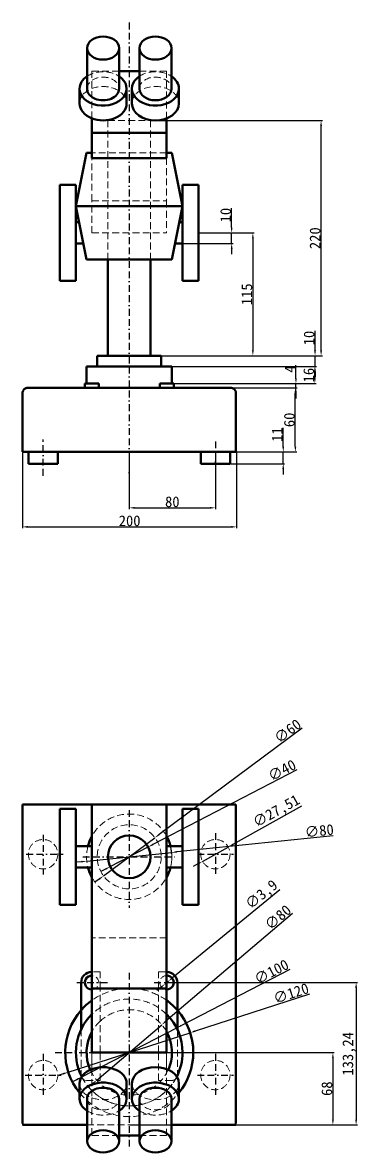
# Model space of a CAD drawing. Header units: millimetres. Extents: x -2549 to -1326, y 267 to 1384.
# Drawn here: x -2549 to -2235, y 267 to 1324 of the extents above; entities that cross this region are included whole.
import ezdxf

# ---------------------------------------------------------------- set-up
doc = ezdxf.new("R2010")
doc.units = ezdxf.units.MM
doc.linetypes.add('BORDER2', pattern=[22.225, 6.35, -3.175, 6.35, -3.175, 0, -3.175])
doc.linetypes.add('DASHED2', pattern=[9.525, 6.35, -3.175])
doc.styles.get("Standard").update_dxf_attribs({"font": ''})
doc.styles.get('Standard').set_extended_font_data('SimSun')
doc.dimstyles.new('ISO-25', dxfattribs={"dimtxt": 10, "dimasz": 5, "dimexe": 1.25, "dimexo": 0.625, "dimtad": 1, "dimtxsty": 'Standard', "dimcen": 2.5, "dimclrd": 1, "dimclre": 1, "dimclrt": 1, "dimadec": 0, "dimazin": 0, "dimtfac": 1, "dimtmove": 0, "dimatfit": 3, "dimfxl": 1, "dimtfillclr": 1, "dimarcsym": 0})

# ---------------------------------------------------------------- blocks, each defined once
blk = doc.blocks.new('*D13')
at = {"color": 1, "lineweight": -2}
for p, q in [((-2304.4, 927.7), (-2304.4, 945.2)), ((-2353.7, 922.7), (-2303.2, 922.7)), ((-2304.4, 911.7), (-2304.4, 922.7)), ((-2353.7, 911.7), (-2303.2, 911.7)), ((-2304.4, 906.7), (-2304.4, 901.7))]:
    blk.add_line(p, q, dxfattribs=at)
at = {"color": 1}
for points in [[(-2305.3, 927.7), (-2303.6, 927.7), (-2304.4, 922.7)], [(-2305.3, 906.7), (-2303.6, 906.7), (-2304.4, 911.7)]]:
    blk.add_solid(points, dxfattribs=at)
at = {"layer": 'Defpoints', "color": 0}
for p in [(-2354.3, 922.7, 385.5), (-2304.4, 922.7), (-2354.3, 911.7, 385.5)]:
    blk.add_point(p, dxfattribs=at)
at = {"color": 1, "insert": (-2310.1, 938.9), "char_height": 10, "attachment_point": 5, "rotation": 90}
blk.add_mtext('11', dxfattribs=at)
blk = doc.blocks.new('*D14')
at = {"color": 1, "lineweight": -2}
for p, q in [((-2353.1, 982.7), (-2291.8, 982.7)), ((-2293.1, 927.7), (-2293.1, 977.7)), ((-2348.1, 922.7), (-2291.8, 922.7))]:
    blk.add_line(p, q, dxfattribs=at)
at = {"color": 1}
for points in [[(-2293.9, 977.7), (-2292.2, 977.7), (-2293.1, 982.7)], [(-2293.9, 927.7), (-2292.2, 927.7), (-2293.1, 922.7)]]:
    blk.add_solid(points, dxfattribs=at)
at = {"layer": 'Defpoints', "color": 0}
for p in [(-2353.8, 982.7, 385.5), (-2293.1, 982.7), (-2348.8, 922.7, 385.5)]:
    blk.add_point(p, dxfattribs=at)
at = {"color": 1, "insert": (-2298.7, 952.7), "char_height": 10, "attachment_point": 5, "rotation": 90}
blk.add_mtext('60', dxfattribs=at)
blk = doc.blocks.new('*D15')
at = {"color": 1, "lineweight": -2}
for p, q in [((-2292.5, 991.6), (-2292.5, 1004)), ((-2406.5, 986.6), (-2291.3, 986.6)), ((-2292.5, 982.7), (-2292.5, 986.6)), ((-2406.5, 982.7), (-2291.3, 982.7)), ((-2292.5, 977.7), (-2292.5, 972.7))]:
    blk.add_line(p, q, dxfattribs=at)
at = {"color": 1}
for points in [[(-2293.4, 991.6), (-2291.7, 991.6), (-2292.5, 986.6)], [(-2293.4, 977.7), (-2291.7, 977.7), (-2292.5, 982.7)]]:
    blk.add_solid(points, dxfattribs=at)
at = {"layer": 'Defpoints', "color": 0}
for p in [(-2407.1, 986.6, 385.5), (-2292.5, 986.6), (-2407.1, 982.7, 385.5)]:
    blk.add_point(p, dxfattribs=at)
at = {"color": 1, "insert": (-2298.2, 1000.3), "char_height": 10, "attachment_point": 5, "rotation": 90}
blk.add_mtext('4', dxfattribs=at)
blk = doc.blocks.new('*D16')
at = {"color": 1, "lineweight": -2}
for p, q in [((-2408.1, 1002.7), (-2273.6, 1002.7)), ((-2274.8, 991.6), (-2274.8, 997.7)), ((-2408.1, 986.6), (-2273.6, 986.6))]:
    blk.add_line(p, q, dxfattribs=at)
at = {"color": 1}
for points in [[(-2275.7, 997.7), (-2274, 997.7), (-2274.8, 1002.7)], [(-2275.7, 991.6), (-2274, 991.6), (-2274.8, 986.6)]]:
    blk.add_solid(points, dxfattribs=at)
at = {"layer": 'Defpoints', "color": 0}
for p in [(-2408.8, 1002.7, 385.5), (-2274.8, 1002.7), (-2408.8, 986.6, 385.5)]:
    blk.add_point(p, dxfattribs=at)
at = {"color": 1, "insert": (-2280.5, 994.6), "char_height": 10, "attachment_point": 5, "rotation": 90}
blk.add_mtext('16', dxfattribs=at)
blk = doc.blocks.new('*D17')
at = {"color": 1, "lineweight": -2}
for p, q in [((-2274.6, 1017.7), (-2274.6, 1035.9)), ((-2418.1, 1012.7), (-2273.4, 1012.7)), ((-2274.6, 1002.7), (-2274.6, 1012.7)), ((-2418.1, 1002.7), (-2273.4, 1002.7)), ((-2274.6, 997.7), (-2274.6, 992.7))]:
    blk.add_line(p, q, dxfattribs=at)
at = {"color": 1}
for points in [[(-2275.5, 1017.7), (-2273.8, 1017.7), (-2274.6, 1012.7)], [(-2275.5, 997.7), (-2273.8, 997.7), (-2274.6, 1002.7)]]:
    blk.add_solid(points, dxfattribs=at)
at = {"layer": 'Defpoints', "color": 0}
for p in [(-2418.8, 1012.7, 385.5), (-2274.6, 1012.7), (-2418.8, 1002.7, 385.5)]:
    blk.add_point(p, dxfattribs=at)
at = {"color": 1, "insert": (-2280.2, 1029.3), "char_height": 10, "attachment_point": 5, "rotation": 90}
blk.add_mtext('10', dxfattribs=at)
blk = doc.blocks.new('*D18')
at = {"color": 1, "lineweight": -2}
for p, q in [((-2428.1, 1232.7), (-2267.7, 1232.7)), ((-2269, 1017.7), (-2269, 1227.7)), ((-2428.1, 1012.7), (-2267.7, 1012.7))]:
    blk.add_line(p, q, dxfattribs=at)
at = {"color": 1}
for points in [[(-2269.8, 1227.7), (-2268.1, 1227.7), (-2269, 1232.7)], [(-2269.8, 1017.7), (-2268.1, 1017.7), (-2269, 1012.7)]]:
    blk.add_solid(points, dxfattribs=at)
at = {"layer": 'Defpoints', "color": 0}
for p in [(-2428.8, 1232.7, 385.5), (-2269, 1232.7), (-2428.8, 1012.7, 385.5)]:
    blk.add_point(p, dxfattribs=at)
at = {"color": 1, "insert": (-2274.6, 1122.7), "char_height": 10, "attachment_point": 5, "rotation": 90}
blk.add_mtext('220', dxfattribs=at)
blk = doc.blocks.new('*D20')
at = {"color": 1, "lineweight": -2}
for p, q in [((-2383.1, 1127.7), (-2331.6, 1127.7)), ((-2332.9, 1122.7), (-2332.9, 1017.7)), ((-2417.5, 1012.7), (-2331.6, 1012.7))]:
    blk.add_line(p, q, dxfattribs=at)
at = {"color": 1}
for points in [[(-2333.7, 1122.7), (-2332.1, 1122.7), (-2332.9, 1127.7)], [(-2333.7, 1017.7), (-2332.1, 1017.7), (-2332.9, 1012.7)]]:
    blk.add_solid(points, dxfattribs=at)
at = {"layer": 'Defpoints', "color": 0}
for p in [(-2383.8, 1127.7, 385.5), (-2418.1, 1012.7), (-2332.9, 1012.7)]:
    blk.add_point(p, dxfattribs=at)
at = {"color": 1, "insert": (-2338.5, 1070.2), "char_height": 10, "attachment_point": 5, "rotation": 90}
blk.add_mtext('115', dxfattribs=at)
blk = doc.blocks.new('*D21')
at = {"color": 1, "lineweight": -2}
for p, q in [((-2352.8, 1132.7), (-2352.8, 1150.9)), ((-2382.5, 1127.7), (-2351.5, 1127.7)), ((-2352.8, 1117.7), (-2352.8, 1127.7)), ((-2398.1, 1117.7), (-2351.5, 1117.7)), ((-2352.8, 1112.7), (-2352.8, 1107.7))]:
    blk.add_line(p, q, dxfattribs=at)
at = {"color": 1}
for points in [[(-2353.6, 1132.7), (-2351.9, 1132.7), (-2352.8, 1127.7)], [(-2353.6, 1112.7), (-2351.9, 1112.7), (-2352.8, 1117.7)]]:
    blk.add_solid(points, dxfattribs=at)
at = {"layer": 'Defpoints', "color": 0}
for p in [(-2383.1, 1127.7), (-2352.8, 1127.7), (-2398.8, 1117.7, 385.5)]:
    blk.add_point(p, dxfattribs=at)
at = {"color": 1, "insert": (-2358.4, 1144.3), "char_height": 10, "attachment_point": 5, "rotation": 90}
blk.add_mtext('10', dxfattribs=at)
blk = doc.blocks.new('*D23')
at = {"color": 1, "lineweight": -2}
for p, q in [((-2287.2, 591.1), (-2351.6, 555.4)), ((-2380.1, 539.6), (-2356, 552.9)), ((-2384.4, 537.2), (-2388.8, 534.8))]:
    blk.add_line(p, q, dxfattribs=at)
at = {"color": 1}
for points in [[(-2352, 556.1), (-2351.2, 554.6), (-2356, 552.9)], [(-2384.8, 537.9), (-2384, 536.4), (-2380.1, 539.6)]]:
    blk.add_solid(points, dxfattribs=at)
at = {"layer": 'Defpoints', "color": 0}
for p in [(-2356, 552.9, 385.5), (-2380.1, 539.6, 385.5)]:
    blk.add_point(p, dxfattribs=at)
at = {"color": 1, "insert": (-2310.5, 585.8), "char_height": 10, "attachment_point": 5, "rotation": 29.018}
blk.add_mtext('∅27,51', dxfattribs=at)
blk = doc.blocks.new('*D24')
at = {"color": 1, "lineweight": -2}
for p, q in [((-2291.7, 625.2), (-2426.6, 555.4)), ((-2466.5, 534.7), (-2431, 553.1)), ((-2471, 532.4), (-2475.4, 530.1))]:
    blk.add_line(p, q, dxfattribs=at)
at = {"color": 1}
for points in [[(-2426.9, 556.1), (-2426.2, 554.6), (-2431, 553.1)], [(-2471.3, 533.1), (-2470.6, 531.6), (-2466.5, 534.7)]]:
    blk.add_solid(points, dxfattribs=at)
at = {"layer": 'Defpoints', "color": 0}
for p in [(-2431, 553.1, 385.5), (-2466.5, 534.7, 385.5)]:
    blk.add_point(p, dxfattribs=at)
at = {"color": 1, "insert": (-2305.6, 624.8), "char_height": 10, "attachment_point": 5, "rotation": 27.3719}
blk.add_mtext('∅40', dxfattribs=at)
blk = doc.blocks.new('*D25')
at = {"color": 1, "lineweight": -2}
for p, q in [((-2286.6, 664.1), (-2420.7, 564.7)), ((-2472.9, 526), (-2424.7, 561.7)), ((-2476.9, 523), (-2480.9, 520))]:
    blk.add_line(p, q, dxfattribs=at)
at = {"color": 1}
for points in [[(-2421.1, 565.4), (-2420.2, 564.1), (-2424.7, 561.7)], [(-2477.4, 523.7), (-2476.4, 522.4), (-2472.9, 526)]]:
    blk.add_solid(points, dxfattribs=at)
at = {"layer": 'Defpoints', "color": 0}
for p in [(-2424.7, 561.7, 385.5), (-2472.9, 526, 385.5)]:
    blk.add_point(p, dxfattribs=at)
at = {"color": 1, "insert": (-2300.3, 661.5), "char_height": 10, "attachment_point": 5, "rotation": 36.5673}
blk.add_mtext('∅60', dxfattribs=at)
blk = doc.blocks.new('*D26')
at = {"color": 1, "lineweight": -2}
for p, q in [((-2257.5, 563.5), (-2404, 548.5)), ((-2493.5, 539.3), (-2498.5, 538.8)), ((-2488.6, 539.8), (-2409, 547.9))]:
    blk.add_line(p, q, dxfattribs=at)
blk.add_arc((-2448.8, 543.9), 40, 4.0595, 28.0598, dxfattribs=at)
at = {"color": 1}
for points in [[(-2493.6, 540.1), (-2493.4, 538.5), (-2488.6, 539.8)], [(-2404.1, 549.3), (-2403.9, 547.6), (-2409, 547.9)]]:
    blk.add_solid(points, dxfattribs=at)
at = {"layer": 'Defpoints', "color": 0}
for p in [(-2488.6, 539.8, 385.5), (-2409, 547.9, 385.5)]:
    blk.add_point(p, dxfattribs=at)
at = {"color": 1, "insert": (-2270.7, 568.2), "char_height": 10, "attachment_point": 5, "rotation": 5.85}
blk.add_mtext('∅80', dxfattribs=at)
blk = doc.blocks.new('*D27')
at = {"color": 1, "lineweight": -2}
for p, q in [((-2307.5, 512.8), (-2408.3, 430.6)), ((-2415.2, 424.9), (-2412.1, 427.4)), ((-2419, 421.8), (-2422.9, 418.6))]:
    blk.add_line(p, q, dxfattribs=at)
at = {"color": 1}
for points in [[(-2419.6, 422.4), (-2418.5, 421.1), (-2415.2, 424.9)], [(-2408.8, 431.2), (-2407.7, 429.9), (-2412.1, 427.4)]]:
    blk.add_solid(points, dxfattribs=at)
at = {"layer": 'Defpoints', "color": 0}
for p in [(-2415.2, 424.9, 379.3), (-2412.1, 427.4, 379.3)]:
    blk.add_point(p, dxfattribs=at)
at = {"color": 1, "insert": (-2324.2, 507.8), "char_height": 10, "attachment_point": 5, "rotation": 39.2272}
blk.add_mtext('∅3,9', dxfattribs=at)
blk = doc.blocks.new('*D28')
at = {"color": 1, "lineweight": -2}
for p, q in [((-2279.9, 415.4), (-2386.9, 380.8)), ((-2505.9, 342.3), (-2391.7, 379.2)), ((-2510.6, 340.8), (-2515.4, 339.2))]:
    blk.add_line(p, q, dxfattribs=at)
at = {"color": 1}
for points in [[(-2387.2, 381.6), (-2386.7, 380), (-2391.7, 379.2)], [(-2510.9, 341.6), (-2510.4, 340), (-2505.9, 342.3)]]:
    blk.add_solid(points, dxfattribs=at)
at = {"layer": 'Defpoints', "color": 0}
for p in [(-2391.7, 379.2, 385.5), (-2505.9, 342.3, 385.5)]:
    blk.add_point(p, dxfattribs=at)
at = {"color": 1, "insert": (-2297.1, 416.1), "char_height": 10, "attachment_point": 5, "rotation": 17.9191}
blk.add_mtext('∅120', dxfattribs=at)
blk = doc.blocks.new('*D29')
at = {"color": 1, "lineweight": -2}
for p, q in [((-2298.4, 438.4), (-2399.9, 386)), ((-2493.2, 337.9), (-2404.3, 383.7)), ((-2497.6, 335.6), (-2502.1, 333.3))]:
    blk.add_line(p, q, dxfattribs=at)
blk.add_arc((-2448.8, 360.8), 50, 0.7162, 28.7317, dxfattribs=at)
at = {"color": 1}
for points in [[(-2400.3, 386.7), (-2399.5, 385.3), (-2404.3, 383.7)], [(-2498, 336.3), (-2497.3, 334.8), (-2493.2, 337.9)]]:
    blk.add_solid(points, dxfattribs=at)
at = {"layer": 'Defpoints', "color": 0}
for p in [(-2404.3, 383.7, 385.5), (-2493.2, 337.9, 385.5)]:
    blk.add_point(p, dxfattribs=at)
at = {"color": 1, "insert": (-2315.5, 436.3), "char_height": 10, "attachment_point": 5, "rotation": 27.2993}
blk.add_mtext('∅100', dxfattribs=at)
blk = doc.blocks.new('*D30')
at = {"color": 1, "lineweight": -2}
for p, q in [((-2295.9, 490.8), (-2414.5, 389.9)), ((-2479.2, 334.9), (-2418.3, 386.7)), ((-2483, 331.6), (-2486.9, 328.4))]:
    blk.add_line(p, q, dxfattribs=at)
at = {"color": 1}
for points in [[(-2415, 390.6), (-2413.9, 389.3), (-2418.3, 386.7)], [(-2483.6, 332.3), (-2482.5, 331), (-2479.2, 334.9)]]:
    blk.add_solid(points, dxfattribs=at)
at = {"layer": 'Defpoints', "color": 0}
for p in [(-2418.3, 386.7, 385.5), (-2479.2, 334.9, 385.5)]:
    blk.add_point(p, dxfattribs=at)
at = {"color": 1, "insert": (-2309.4, 487.2), "char_height": 10, "attachment_point": 5, "rotation": 40.3736}
blk.add_mtext('∅80', dxfattribs=at)
blk = doc.blocks.new('*D34')
at = {"color": 1, "lineweight": -2}
for p, q in [((-2448.8, 922.1), (-2448.8, 869.1)), ((-2368, 922.1), (-2368, 869.1)), ((-2443.8, 870.4), (-2373, 870.4))]:
    blk.add_line(p, q, dxfattribs=at)
at = {"color": 1}
for points in [[(-2443.8, 871.2), (-2443.8, 869.6), (-2448.8, 870.4)], [(-2373, 871.2), (-2373, 869.6), (-2368, 870.4)]]:
    blk.add_solid(points, dxfattribs=at)
at = {"layer": 'Defpoints', "color": 0}
for p in [(-2448.8, 922.7, 385.5), (-2368, 922.7, 385.5), (-2368, 870.4)]:
    blk.add_point(p, dxfattribs=at)
at = {"color": 1, "insert": (-2408.4, 876), "char_height": 10, "attachment_point": 5}
blk.add_mtext('80', dxfattribs=at)
blk = doc.blocks.new('*D35')
at = {"color": 1, "lineweight": -2}
for p, q in [((-2448.1, 360.8), (-2256.7, 360.8)), ((-2257.9, 355.8), (-2257.9, 297.9)), ((-2448.1, 292.9), (-2256.7, 292.9))]:
    blk.add_line(p, q, dxfattribs=at)
at = {"color": 1}
for points in [[(-2258.7, 355.8), (-2257.1, 355.8), (-2257.9, 360.8)], [(-2258.7, 297.9), (-2257.1, 297.9), (-2257.9, 292.9)]]:
    blk.add_solid(points, dxfattribs=at)
at = {"layer": 'Defpoints', "color": 0}
for p in [(-2448.8, 360.8), (-2448.8, 292.9, 385.5), (-2257.9, 292.9)]:
    blk.add_point(p, dxfattribs=at)
at = {"color": 1, "insert": (-2263.5, 326.9), "char_height": 10, "attachment_point": 5, "rotation": 90}
blk.add_mtext('68', dxfattribs=at)
blk = doc.blocks.new('*D46')
at = {"color": 1, "lineweight": -2}
for p, q in [((-2413, 426.2), (-2234.9, 426.2)), ((-2236.1, 421.2), (-2236.1, 297.9)), ((-2348.1, 292.9), (-2234.9, 292.9))]:
    blk.add_line(p, q, dxfattribs=at)
at = {"color": 1}
for points in [[(-2237, 421.2), (-2235.3, 421.2), (-2236.1, 426.2)], [(-2237, 297.9), (-2235.3, 297.9), (-2236.1, 292.9)]]:
    blk.add_solid(points, dxfattribs=at)
at = {"layer": 'Defpoints', "color": 0}
for p in [(-2413.6, 426.2, 385.5), (-2348.8, 292.9, 385.5), (-2236.1, 292.9)]:
    blk.add_point(p, dxfattribs=at)
at = {"color": 1, "insert": (-2242.6, 359.5), "char_height": 10, "attachment_point": 5, "rotation": 90}
blk.add_mtext('133,24', dxfattribs=at)
blk = doc.blocks.new('*D47')
at = {"color": 1, "lineweight": -2}
for p, q in [((-2548.8, 922.1), (-2548.8, 851.3)), ((-2348.1, 922.1), (-2348.1, 851.3)), ((-2543.8, 852.6), (-2353.1, 852.6))]:
    blk.add_line(p, q, dxfattribs=at)
at = {"color": 1}
for points in [[(-2543.8, 853.4), (-2543.8, 851.7), (-2548.8, 852.6)], [(-2353.1, 853.4), (-2353.1, 851.7), (-2348.1, 852.6)]]:
    blk.add_solid(points, dxfattribs=at)
at = {"layer": 'Defpoints', "color": 0}
for p in [(-2548.8, 922.7, 385.5), (-2348.1, 922.7), (-2348.1, 852.6)]:
    blk.add_point(p, dxfattribs=at)
at = {"color": 1, "insert": (-2448.4, 858.2), "char_height": 10, "attachment_point": 5}
blk.add_mtext('200', dxfattribs=at)

msp = doc.modelspace()

# ---------------------------------------------------------------- linework, layer by layer
at = {"linetype": 'BORDER2'}
for p, q in [((-2448.762, 1324.443, 385.488), (-2448.762, 884.947, 385.488)), ((-2529.492, 900.439, 385.488), (-2529.492, 934.288, 385.488)), ((-2368.031, 932.606, 385.488), (-2368.031, 891.959, 385.488)), ((-2448.762, 587.506, 385.488), (-2448.762, 495.959, 385.488)), ((-2529.492, 564.373, 385.488), (-2529.492, 527.232, 385.488)), ((-2368.031, 566.023, 385.488), (-2368.031, 526.473, 385.488)), ((-2545.306, 546.274, 385.488), (-2510.548, 546.274, 385.488)), ((-2492.261, 543.873, 385.488), (-2405.868, 543.873, 385.488)), ((-2384.933, 546.274, 385.488), (-2351.165, 546.274, 385.488)), ((-2483.874, 438.018, 385.488), (-2483.874, 415.883, 385.488)), ((-2448.762, 435.274, 385.488), (-2448.762, 269.249, 385.488)), ((-2413.762, 438.792, 385.488), (-2413.762, 414.52, 385.488)), ((-2497.787, 426.168, 385.488), (-2469.129, 426.168, 385.488)), ((-2425.444, 426.168, 385.488), (-2393.223, 426.168, 385.488)), ((-2518.179, 360.784, 385.488), (-2357.003, 360.784, 385.488)), ((-2529.492, 359.361, 385.488), (-2529.492, 319.811, 385.488)), ((-2368.031, 359.361, 385.488), (-2368.031, 319.811, 385.488)), ((-2546.394, 339.612, 385.488), (-2512.627, 339.612, 385.488)), ((-2384.933, 339.612, 385.488), (-2351.165, 339.612, 385.488))]:
    msp.add_line(p, q, dxfattribs=at)
at = {"color": 0, "linetype": 'Continuous', "lineweight": 50, "extrusion": (-4.59169e-49, 1, 6.12323e-17)}
for p, q in [((-2488.29, 1262.584, 385.488), (-2488.29, 1300.612, 385.488)), ((-2458.29, 1262.584, 385.488), (-2458.29, 1300.612, 385.488)), ((-2439.234, 1300.612, 385.488), (-2439.234, 1262.584, 385.488)), ((-2409.234, 1300.612, 385.488), (-2409.234, 1262.584, 385.488)), ((-2458.29, 1279.031, 385.488), (-2439.234, 1279.031, 385.488)), ((-2495.29, 1248.755, 385.488), (-2495.29, 1262.584, 385.488)), ((-2451.29, 1248.755, 385.488), (-2451.29, 1262.584, 385.488)), ((-2446.234, 1262.584, 385.488), (-2446.234, 1248.755, 385.488)), ((-2402.234, 1262.584, 385.488), (-2402.234, 1248.755, 385.488)), ((-2483.762, 1202.685, 385.488), (-2483.762, 1234.777, 385.488)), ((-2413.762, 1234.777, 385.488), (-2413.762, 1202.685, 385.488)), ((-2483.762, 1221.183, 385.488), (-2413.762, 1221.183, 385.488)), ((-2488.762, 1202.685, 385.488), (-2498.762, 1152.685, 385.488)), ((-2483.762, 1202.685, 385.488), (-2488.762, 1202.685, 385.488)), ((-2413.762, 1197.685, 385.488), (-2483.762, 1197.685, 385.488)), ((-2408.762, 1202.685, 385.488), (-2413.762, 1202.685, 385.488)), ((-2408.762, 1202.685, 385.488), (-2398.762, 1152.685, 385.488)), ((-2513.762, 1082.685, 385.488), (-2513.762, 1172.685, 385.488)), ((-2498.762, 1172.685, 385.488), (-2513.762, 1172.685, 385.488)), ((-2498.762, 1172.685, 385.488), (-2498.762, 1082.685, 385.488)), ((-2398.762, 1082.685, 385.488), (-2398.762, 1172.685, 385.488)), ((-2383.762, 1172.685, 385.488), (-2398.762, 1172.685, 385.488)), ((-2383.762, 1172.685, 385.488), (-2383.762, 1082.685, 385.488)), ((-2498.762, 1152.685, 385.488), (-2398.762, 1152.685, 385.488)), ((-2488.762, 1102.685, 385.488), (-2498.762, 1152.685, 385.488)), ((-2408.762, 1102.685, 385.488), (-2398.762, 1152.685, 385.488)), ((-2498.762, 1137.685, 385.488), (-2495.762, 1137.685, 385.488)), ((-2401.762, 1137.685, 385.488), (-2398.762, 1137.685, 385.488)), ((-2498.762, 1117.685, 385.488), (-2491.762, 1117.685, 385.488)), ((-2405.762, 1117.685, 385.488), (-2398.762, 1117.685, 385.488)), ((-2408.762, 1102.685, 385.488), (-2488.762, 1102.685, 385.488)), ((-2468.762, 1012.685, 385.488), (-2468.762, 1102.685, 385.488)), ((-2428.762, 1012.685, 385.488), (-2428.762, 1102.685, 385.488)), ((-2498.762, 1082.685, 385.488), (-2513.762, 1082.685, 385.488)), ((-2383.762, 1082.685, 385.488), (-2398.762, 1082.685, 385.488)), ((-2478.762, 1012.685, 385.488), (-2418.762, 1012.685, 385.488)), ((-2478.762, 1002.685, 385.488), (-2478.762, 1012.685, 385.488)), ((-2418.762, 1002.685, 385.488), (-2418.762, 1012.685, 385.488)), ((-2488.762, 1002.685, 385.488), (-2408.762, 1002.685, 385.488)), ((-2488.762, 986.594, 385.488), (-2488.762, 1002.685, 385.488)), ((-2408.762, 986.594, 385.488), (-2408.762, 1002.685, 385.488)), ((-2483.874, 986.594, 385.488), (-2490.391, 986.594, 385.488)), ((-2490.391, 982.685, 385.488), (-2490.391, 986.594, 385.488)), ((-2477.358, 986.594, 385.488), (-2483.874, 986.594, 385.488)), ((-2477.358, 982.685, 385.488), (-2477.358, 986.594, 385.488)), ((-2420.166, 986.594, 385.488), (-2413.649, 986.594, 385.488)), ((-2420.166, 986.594, 385.488), (-2420.166, 982.685, 385.488)), ((-2413.649, 986.594, 385.488), (-2407.132, 986.594, 385.488)), ((-2407.132, 986.594, 385.488), (-2407.132, 982.685, 385.488)), ((-2548.762, 972.685, 385.488), (-2548.762, 977.685, 385.488)), ((-2548.762, 922.685, 385.488), (-2548.762, 972.685, 385.488)), ((-2543.762, 982.685, 385.488), (-2464.665, 982.685, 385.488)), ((-2464.665, 982.685, 385.488), (-2432.858, 982.685, 385.488)), ((-2432.858, 982.685, 385.488), (-2353.762, 982.685, 385.488)), ((-2348.762, 977.685, 385.488), (-2348.762, 972.685, 385.488)), ((-2348.762, 922.685, 385.488), (-2348.762, 972.685, 385.488)), ((-2548.762, 922.685, 385.488), (-2348.762, 922.685, 385.488)), ((-2543.247, 911.699, 385.488), (-2543.247, 922.685, 385.488)), ((-2515.738, 911.699, 385.488), (-2515.738, 922.685, 385.488)), ((-2381.786, 922.685, 385.488), (-2381.786, 911.699, 385.488)), ((-2354.276, 922.685, 385.488), (-2354.276, 911.699, 385.488)), ((-2515.738, 911.699, 385.488), (-2543.247, 911.699, 385.488)), ((-2381.786, 911.699, 385.488), (-2354.276, 911.699, 385.488))]:
    msp.add_line(p, q, dxfattribs=at)
at = {"color": 0, "linetype": 'DASHED2', "lineweight": 0, "extrusion": (-4.59169e-49, 1, 6.12323e-17)}
for p, q in [((-2483.762, 1279.031, 385.488), (-2458.29, 1279.031, 385.488)), ((-2483.762, 1234.777, 385.488), (-2483.762, 1279.031, 385.488)), ((-2439.234, 1279.031, 385.488), (-2413.762, 1279.031, 385.488)), ((-2413.762, 1279.031, 385.488), (-2413.762, 1234.777, 385.488)), ((-2468.762, 1232.685, 385.488), (-2428.762, 1232.685, 385.488)), ((-2468.762, 1102.685, 385.488), (-2468.762, 1232.685, 385.488)), ((-2428.762, 1102.685, 385.488), (-2428.762, 1232.685, 385.488)), ((-2413.762, 1202.685, 385.488), (-2483.762, 1202.685, 385.488)), ((-2483.762, 1157.685, 385.488), (-2483.762, 1197.685, 385.488)), ((-2413.762, 1197.685, 385.488), (-2413.762, 1157.685, 385.488)), ((-2483.762, 1157.685, 385.488), (-2413.762, 1157.685, 385.488)), ((-2483.762, 1127.685, 385.488), (-2483.762, 1157.685, 385.488)), ((-2413.762, 1157.685, 385.488), (-2413.762, 1127.685, 385.488)), ((-2483.762, 1127.685, 385.488), (-2413.762, 1127.685, 385.488))]:
    msp.add_line(p, q, dxfattribs=at)
at = {"color": 0, "lineweight": 50, "extrusion": (-4.59169e-49, 1, 6.12323e-17)}
for p, q in [((-2483.762, 1197.685, 385.488), (-2483.762, 1202.685, 385.488)), ((-2413.762, 1202.685, 385.488), (-2413.762, 1197.685, 385.488))]:
    msp.add_line(p, q, dxfattribs=at)
at = {"color": 0, "linetype": 'Continuous', "lineweight": 0, "extrusion": (-4.59169e-49, 1, 6.12323e-17)}
msp.add_line((-2498.762, 1152.685, 385.488), (-2398.762, 1152.685, 385.488), dxfattribs=at)
at = {"color": 0, "linetype": 'Continuous', "lineweight": 50}
for p, q in [((-2548.762, 592.93, 385.488), (-2548.762, 294.27, 385.488)), ((-2543.762, 592.93, 385.488), (-2548.762, 592.93, 385.488)), ((-2543.762, 592.93, 385.488), (-2483.762, 592.93, 385.488)), ((-2413.762, 592.93, 385.488), (-2483.762, 592.93, 385.488)), ((-2483.762, 592.93, 385.488), (-2483.762, 582.93, 385.488)), ((-2413.762, 592.93, 385.488), (-2353.762, 592.93, 385.488)), ((-2413.762, 582.93, 385.488), (-2413.762, 592.93, 385.488)), ((-2348.762, 592.93, 385.488), (-2353.762, 592.93, 385.488)), ((-2348.762, 294.27, 385.488), (-2348.762, 592.93, 385.488)), ((-2513.762, 588.873, 385.488), (-2513.762, 498.873, 385.488)), ((-2513.762, 588.873, 385.488), (-2498.762, 588.873, 385.488)), ((-2498.762, 498.873, 385.488), (-2498.762, 588.873, 385.488)), ((-2483.762, 582.93, 385.488), (-2483.762, 420.784, 385.488)), ((-2413.762, 420.784, 385.488), (-2413.762, 582.93, 385.488)), ((-2398.762, 588.873, 385.488), (-2398.762, 498.873, 385.488)), ((-2398.762, 588.873, 385.488), (-2383.762, 588.873, 385.488)), ((-2383.762, 498.873, 385.488), (-2383.762, 588.873, 385.488)), ((-2487.492, 553.873, 385.488), (-2498.762, 553.873, 385.488)), ((-2398.762, 553.873, 385.488), (-2410.032, 553.873, 385.488)), ((-2487.492, 533.873, 385.488), (-2498.762, 533.873, 385.488)), ((-2398.762, 533.873, 385.488), (-2410.032, 533.873, 385.488)), ((-2513.762, 498.873, 385.488), (-2498.762, 498.873, 385.488)), ((-2398.762, 498.873, 385.488), (-2383.762, 498.873, 385.488)), ((-2493.874, 426.168, 385.488), (-2493.874, 382.344, 385.488)), ((-2403.649, 426.168, 385.488), (-2403.649, 382.344, 385.488)), ((-2483.762, 420.688, 385.488), (-2483.762, 360.784, 385.488)), ((-2413.762, 420.688, 385.488), (-2483.762, 420.688, 385.488)), ((-2413.762, 360.784, 385.488), (-2413.762, 420.688, 385.488)), ((-2413.762, 360.784, 385.488), (-2483.762, 360.784, 385.488)), ((-2495.29, 317.358, 385.488), (-2495.29, 331.807, 385.488)), ((-2451.29, 317.358, 385.488), (-2451.29, 331.807, 385.488)), ((-2446.234, 331.807, 385.488), (-2446.234, 317.358, 385.488)), ((-2402.234, 331.807, 385.488), (-2402.234, 317.358, 385.488)), ((-2488.29, 277.624, 385.488), (-2488.29, 317.358, 385.488)), ((-2458.29, 277.624, 385.488), (-2458.29, 317.358, 385.488)), ((-2439.234, 317.358, 385.488), (-2439.234, 277.624, 385.488)), ((-2409.234, 317.358, 385.488), (-2409.234, 277.624, 385.488)), ((-2548.762, 292.93, 385.488), (-2488.29, 292.93, 385.488)), ((-2409.234, 292.93, 385.488), (-2348.762, 292.93, 385.488)), ((-2458.29, 282.93, 385.488), (-2439.234, 282.93, 385.488))]:
    msp.add_line(p, q, dxfattribs=at)
at = {"color": 0, "linetype": 'DASHED2', "lineweight": 50}
for p, q in [((-2483.762, 553.873, 385.488), (-2487.492, 553.873, 385.488)), ((-2410.032, 553.873, 385.488), (-2413.762, 553.873, 385.488)), ((-2483.762, 533.873, 385.488), (-2487.492, 533.873, 385.488)), ((-2410.032, 533.873, 385.488), (-2413.762, 533.873, 385.488))]:
    msp.add_line(p, q, dxfattribs=at)
at = {"color": 0, "linetype": 'DASHED2', "lineweight": 0}
for p, q in [((-2413.762, 467.93, 385.488), (-2483.762, 467.93, 385.488)), ((-2476.06, 436.168, 385.488), (-2483.762, 436.168, 385.488)), ((-2476.06, 420.784, 385.488), (-2476.06, 436.168, 385.488)), ((-2421.463, 436.168, 385.488), (-2413.762, 436.168, 385.488)), ((-2421.463, 420.784, 385.488), (-2421.463, 436.168, 385.488)), ((-2476.06, 360.784, 385.488), (-2476.06, 420.784, 385.488)), ((-2421.463, 360.784, 385.488), (-2421.463, 420.784, 385.488)), ((-2493.874, 382.344, 385.488), (-2493.874, 339.586, 385.488)), ((-2403.649, 382.344, 385.488), (-2403.649, 339.586, 385.488)), ((-2476.06, 334.586, 385.488), (-2476.06, 360.784, 385.488)), ((-2421.463, 334.586, 385.488), (-2421.463, 360.784, 385.488)), ((-2483.762, 345.185, 385.488), (-2483.762, 318.43, 385.488)), ((-2413.762, 282.93, 385.488), (-2413.762, 345.185, 385.488)), ((-2488.874, 334.586, 385.488), (-2476.06, 334.586, 385.488)), ((-2408.649, 334.586, 385.488), (-2421.463, 334.586, 385.488)), ((-2483.762, 318.43, 385.488), (-2483.762, 282.93, 385.488)), ((-2488.29, 292.93, 385.488), (-2409.234, 292.93, 385.488)), ((-2483.762, 282.93, 385.488), (-2458.29, 282.93, 385.488)), ((-2439.234, 282.93, 385.488), (-2413.762, 282.93, 385.488))]:
    msp.add_line(p, q, dxfattribs=at)
at = {"color": 0, "linetype": 'Continuous', "lineweight": 0}
for p, q in [((-2483.762, 436.168, 385.488), (-2483.874, 436.168, 385.488)), ((-2413.762, 436.168, 385.488), (-2413.649, 436.168, 385.488)), ((-2483.762, 420.784, 385.488), (-2483.762, 420.688, 385.488)), ((-2413.762, 420.784, 385.488), (-2483.762, 420.784, 385.488)), ((-2413.762, 420.688, 385.488), (-2413.762, 420.784, 385.488)), ((-2483.762, 360.784, 385.488), (-2483.762, 345.185, 385.488)), ((-2413.762, 345.185, 385.488), (-2413.762, 360.784, 385.488)), ((-2548.762, 294.27, 385.488), (-2548.762, 292.93, 385.488)), ((-2348.762, 292.93, 385.488), (-2348.762, 294.27, 385.488))]:
    msp.add_line(p, q, dxfattribs=at)
at = {"color": 0, "linetype": 'DASHED2', "lineweight": 0}
for centre, radius in [((-2448.762, 543.873, 385.488), 30), ((-2529.492, 546.274, 385.488), 13.755), ((-2368.031, 546.274, 385.488), 13.755), ((-2529.492, 339.586, 385.488), 13.755), ((-2368.031, 339.586, 385.488), 13.755)]:
    msp.add_circle(centre, radius, dxfattribs=at)
at = {"color": 0, "linetype": 'Continuous', "lineweight": 50}
msp.add_circle((-2448.762, 543.873, 385.488), 20, dxfattribs=at)
at = {"color": 0, "linetype": 'DASHED2', "lineweight": 0}
for centre, radius, start, end in [((-2448.762, 543.873, 385.488), 40, 28.955024, 151.044976), ((-2448.762, 543.873, 385.488), 40, 165.522488, 194.477512), ((-2448.762, 543.873, 385.488), 40, 0, 14.477512), ((-2448.762, 543.873, 385.488), 40, 208.955024, 331.044976), ((-2483.874, 426.168, 385.488), 6.517, 270.990857, 89.009143), ((-2413.649, 426.168, 385.488), 6.517, 90.990857, 269.009143), ((-2448.762, 360.784, 385.488), 60, 54.314665, 125.685335), ((-2448.762, 360.784, 385.488), 50, 45.572996, 134.427004), ((-2448.762, 360.784, 385.488), 40, 28.955024, 133.036842), ((-2448.762, 360.784, 385.488), 40, 133.036842, 151.044976), ((-2448.762, 360.784, 385.488), 40, 203.95278, 336.04722), ((-2448.762, 360.784, 385.488), 50, 206.980847, 225.858745), ((-2448.762, 360.784, 385.488), 50, 206.980847, 333.019153), ((-2448.762, 360.784, 385.488), 50, 314.427004, 333.019153), ((-2408.649, 339.586, 385.488), 5, 270, 338.656391), ((-2448.762, 360.784, 385.488), 60, 219.152547, 320.847453), ((-2448.762, 360.784, 385.488), 50, 225.858745, 314.427004)]:
    msp.add_arc(centre, radius, start, end, dxfattribs=at)
at = {"color": 0, "linetype": 'Continuous', "lineweight": 50}
for centre, radius, start, end in [((-2448.762, 543.873, 385.488), 40, 151.044976, 165.522488), ((-2448.762, 543.873, 385.488), 40, 14.477512, 28.955024), ((-2448.762, 543.873, 385.488), 40, 194.477512, 208.955024), ((-2448.762, 543.873, 385.488), 40, 331.044976, 345.522488), ((-2483.874, 426.168, 385.488), 10, 90, 180), ((-2413.649, 426.168, 385.488), 10, 0, 90), ((-2483.874, 426.168, 385.488), 6.517, 89.009143, 270), ((-2413.649, 426.168, 385.488), 6.517, 270, 90.990857), ((-2448.762, 360.784, 385.488), 60, 138.753338, 219.152547), ((-2448.762, 360.784, 385.488), 50, 134.427004, 206.980847), ((-2448.762, 360.784, 385.488), 50, 0, 45.572996), ((-2448.762, 360.784, 385.488), 60, 0, 41.246662), ((-2448.762, 360.784, 385.488), 50, 333.019153, 0), ((-2448.762, 360.784, 385.488), 60, 320.847453, 0)]:
    msp.add_arc(centre, radius, start, end, dxfattribs=at)
at = {"color": 0, "linetype": 'Continuous', "lineweight": 0}
for centre, radius, start, end in [((-2448.762, 543.873, 385.488), 40, 345.522488, 0), ((-2483.874, 426.168, 385.488), 6.517, 270, 270.990857), ((-2413.649, 426.168, 385.488), 6.517, 269.009143, 270), ((-2448.762, 360.784, 385.488), 50, 134.427004, 206.980847), ((-2448.762, 360.784, 385.488), 50, 0, 45.572996), ((-2448.762, 360.784, 385.488), 50, 333.019153, 0), ((-2488.874, 339.586, 385.488), 5, 180, 184.533259), ((-2488.874, 339.586, 385.488), 5, 184.533259, 201.343609), ((-2408.649, 339.586, 385.488), 5, 338.656391, 355.466741), ((-2408.649, 339.586, 385.488), 5, 355.466741, 0), ((-2488.874, 339.586, 385.488), 5, 201.343609, 270)]:
    msp.add_arc(centre, radius, start, end, dxfattribs=at)
at = {"color": 0, "lineweight": 50}
for radius, start, end in [(60, 125.685335, 138.753338), (60, 41.246662, 54.314665), (40, 151.044976, 203.95278), (40, 0, 28.955024), (40, 336.04722, 0)]:
    msp.add_arc((-2448.762, 360.784, 385.488), radius, start, end, dxfattribs=at)
at = {"color": 0, "linetype": 'Continuous', "lineweight": 50, "extrusion": (7.4988e-33, 6.12323e-17, -1)}
for centre, major_axis in [((-2473.29, 1300.612, 385.488), (-15, 0)), ((-2424.234, 1300.612, 385.488), (15, 0))]:
    msp.add_ellipse(centre, major_axis=major_axis, ratio=0.72244241, dxfattribs=at)
at = {"color": 0, "linetype": 'DASHED2', "lineweight": 0, "extrusion": (7.4988e-33, 6.12323e-17, -1)}
for centre, major_axis, start_param, end_param in [((-2473.29, 1262.584, 385.488), (-22, 0), 0.82055108, 2.32104157), ((-2424.234, 1262.584, 385.488), (22, 0), 3.96214374, 5.46263422), ((-2473.29, 1262.584, 385.488), (-15, 0), 0, 3.14159265), ((-2424.234, 1262.584, 385.488), (15, 0), 3.14159265, 6.28318531), ((-2473.29, 1248.755, 385.488), (-22, 0), 0, 3.14159265), ((-2424.234, 1248.755, 385.488), (22, 0), 3.14159265, 6.28318531)]:
    msp.add_ellipse(centre, major_axis=major_axis, ratio=0.72244241, start_param=start_param, end_param=end_param, dxfattribs=at)
at = {"color": 0, "linetype": 'Continuous', "lineweight": 50, "extrusion": (7.4988e-33, 6.12323e-17, -1)}
for centre, major_axis, start_param, end_param in [((-2473.29, 1262.584, 385.488), (-22, 0), 2.32104157, 6.28318531), ((-2473.29, 1262.584, 385.488), (-22, 0), 0, 0.82055108), ((-2424.234, 1262.584, 385.488), (22, 0), 0, 3.96214374), ((-2424.234, 1262.584, 385.488), (22, 0), 5.46263422, 6.28318531), ((-2473.29, 1262.584, 385.488), (-15, 0), 3.14159265, 6.28318531), ((-2424.234, 1262.584, 385.488), (15, 0), 0, 3.14159265), ((-2473.29, 1248.755, 385.488), (-22, 0), 3.14159265, 6.28318531), ((-2424.234, 1248.755, 385.488), (22, 0), 0, 3.14159265)]:
    msp.add_ellipse(centre, major_axis=major_axis, ratio=0.72244241, start_param=start_param, end_param=end_param, dxfattribs=at)
at = {"color": 0, "linetype": 'Continuous', "lineweight": 50}
for centre, major_axis, start_param, end_param in [((-2473.29, 331.807, 385.488), (-22, 0), 3.14159265, 6.28318531), ((-2424.234, 331.807, 385.488), (22, 0), 0, 3.14159265), ((-2473.29, 317.358, 385.488), (-22, 0), 2.32104157, 6.28318531), ((-2473.29, 317.358, 385.488), (-15, 0), 3.14159265, 6.28318531), ((-2424.234, 317.358, 385.488), (22, 0), 0, 3.96214374), ((-2424.234, 317.358, 385.488), (15, 0), 0, 3.14159265), ((-2473.29, 317.358, 385.488), (-22, 0), 0, 0.82055108), ((-2424.234, 317.358, 385.488), (22, 0), 5.46263422, 6.28318531)]:
    msp.add_ellipse(centre, major_axis=major_axis, ratio=0.6914311, start_param=start_param, end_param=end_param, dxfattribs=at)
at = {"color": 0, "linetype": 'DASHED2', "lineweight": 0}
for centre, major_axis, start_param, end_param in [((-2473.29, 331.807, 385.488), (-22, 0), 0, 3.14159265), ((-2424.234, 331.807, 385.488), (22, 0), 3.14159265, 6.28318531), ((-2473.29, 317.358, 385.488), (-15, 0), 0, 3.14159265), ((-2424.234, 317.358, 385.488), (15, 0), 3.14159265, 6.28318531), ((-2473.29, 317.358, 385.488), (-22, 0), 0.82055108, 2.32104157), ((-2424.234, 317.358, 385.488), (-22, 0), 0.82055108, 2.32104157)]:
    msp.add_ellipse(centre, major_axis=major_axis, ratio=0.6914311, start_param=start_param, end_param=end_param, dxfattribs=at)
at = {"color": 0, "linetype": 'Continuous', "lineweight": 50}
for centre, major_axis in [((-2473.29, 277.624, 385.488), (-15, 0)), ((-2424.234, 277.624, 385.488), (15, 0))]:
    msp.add_ellipse(centre, major_axis=major_axis, ratio=0.6914311, dxfattribs=at)
for points, knots in [([(-2543.762, 982.685, 385.488), (-2544.082, 982.685, 385.488), (-2544.416, 982.654, 385.488), (-2545.09, 982.518, 385.488), (-2545.429, 982.413, 385.488), (-2546.086, 982.127, 385.488), (-2546.405, 981.945, 385.488), (-2547, 981.513, 385.488), (-2547.275, 981.262, 385.488), (-2547.685, 980.795, 385.488), (-2547.849, 980.579, 385.488), (-2548.149, 980.101, 385.488), (-2548.285, 979.837, 385.488), (-2548.513, 979.271, 385.488), (-2548.605, 978.968, 385.488), (-2548.729, 978.339, 385.488), (-2548.762, 978.013, 385.488), (-2548.762, 977.685, 385.488)], [0, 0, 0, 0, 1.66322037, 1.66322037, 3.32644074, 3.32644074, 4.98966111, 4.98966111, 6.65288148, 6.65288148, 7.78639831, 7.78639831, 8.91991514, 8.91991514, 10.05343197, 10.05343197, 11.18694879, 11.18694879, 11.18694879, 11.18694879]), ([(-2348.762, 977.685, 385.488), (-2348.762, 978.013, 385.488), (-2348.794, 978.339, 385.488), (-2348.918, 978.968, 385.488), (-2349.01, 979.271, 385.488), (-2349.238, 979.837, 385.488), (-2349.375, 980.101, 385.488), (-2349.675, 980.579, 385.488), (-2349.838, 980.795, 385.488), (-2350.248, 981.262, 385.488), (-2350.524, 981.513, 385.488), (-2351.118, 981.945, 385.488), (-2351.437, 982.127, 385.488), (-2352.095, 982.413, 385.488), (-2352.434, 982.518, 385.488), (-2353.107, 982.654, 385.488), (-2353.442, 982.685, 385.488), (-2353.762, 982.685, 385.488)], [26.72227222, 26.72227222, 26.72227222, 26.72227222, 27.85578905, 27.85578905, 28.98930588, 28.98930588, 30.12282271, 30.12282271, 31.25633953, 31.25633953, 32.9195599, 32.9195599, 34.58278027, 34.58278027, 36.24600065, 36.24600065, 37.90922102, 37.90922102, 37.90922102, 37.90922102])]:
    msp.add_open_spline(points, degree=3, knots=knots, dxfattribs=at)

# ---------------------------------------------------------------- dimensions: what is measured, and where the dimension line sits
for base, p1, p2, picture, middle in [((-2268.957, 1232.685), (-2428.762, 1012.685, 385.488), (-2428.762, 1232.685, 385.488), '*D18', (-2274.582, 1122.685)), ((-2352.758, 1127.685), (-2398.762, 1117.685, 385.488), (-2383.137, 1127.685), '*D21', (-2358.383, 1144.288)), ((-2332.889, 1012.685), (-2383.762, 1127.685, 385.488), (-2418.137, 1012.685), '*D20', (-2338.514, 1070.185)), ((-2274.62, 1012.685), (-2418.762, 1002.685, 385.488), (-2418.762, 1012.685, 385.488), '*D17', (-2280.245, 1029.288)), ((-2293.062, 982.685), (-2348.762, 922.685, 385.488), (-2353.762, 982.685, 385.488), '*D14', (-2298.687, 952.685)), ((-2236.138, 292.93), (-2413.649, 426.168, 385.488), (-2348.762, 292.93, 385.488), '*D46', (-2242.601, 359.549))]:
    dim = msp.add_linear_dim(base=base, p1=p1, p2=p2, angle=90, dimstyle='ISO-25')
    dim.commit()
    dim.dimension.update_dxf_attribs({"geometry": picture, "text_midpoint": middle})
for base, p1, p2, text, picture, middle in [((-2274.837, 1002.685), (-2408.762, 986.594, 385.488), (-2408.762, 1002.685, 385.488), '16', '*D16', (-2280.462, 994.639)), ((-2292.534, 986.594), (-2407.132, 982.685, 385.488), (-2407.132, 986.594, 385.488), '4', '*D15', (-2298.159, 1000.291)), ((-2304.428, 922.685), (-2354.276, 911.699, 385.488), (-2354.276, 922.685, 385.488), '11', '*D13', (-2310.053, 938.925)), ((-2257.901, 292.93), (-2448.762, 360.784), (-2448.762, 292.93, 385.488), '68', '*D35', (-2263.526, 326.857))]:
    dim = msp.add_linear_dim(base=base, p1=p1, p2=p2, angle=90, text=text, dimstyle='ISO-25')
    dim.commit()
    dim.dimension.update_dxf_attribs({"geometry": picture, "text_midpoint": middle})
for base, p1, p2, text, picture, middle in [((-2348.137, 852.566), (-2548.762, 922.685, 385.488), (-2348.137, 922.685), '200', '*D47', (-2448.449, 858.191)), ((-2368.031, 870.395), (-2448.762, 922.685, 385.488), (-2368.031, 922.685, 385.488), '80', '*D34', (-2408.396, 876.02))]:
    dim = msp.add_linear_dim(base=base, p1=p1, p2=p2, text=text, dimstyle='ISO-25')
    dim.commit()
    dim.dimension.update_dxf_attribs({"geometry": picture, "text_midpoint": middle})
for p1, p2, picture, middle in [((-2472.856, 526, 385.488), (-2424.667, 561.746, 385.488), '*D25', (-2296.73, 656.646)), ((-2466.522, 534.677, 385.488), (-2431.001, 553.068, 385.488), '*D24', (-2302.847, 619.417)), ((-2380.059, 539.601, 385.488), (-2356.003, 552.946, 385.488), '*D23', (-2307.295, 579.965)), ((-2488.553, 539.796, 385.488), (-2408.97, 547.949, 385.488), '*D26', (-2270.041, 562.184)), ((-2415.16, 424.935, 379.27), (-2412.138, 427.402, 379.27), '*D27', (-2319.97, 502.645)), ((-2479.235, 334.873, 385.488), (-2418.288, 386.695, 385.488), '*D30', (-2305.458, 482.631)), ((-2493.193, 337.852, 385.488), (-2404.331, 383.716, 385.488), '*D29', (-2312.714, 431.001)), ((-2505.851, 342.323, 385.488), (-2391.672, 379.244, 385.488), '*D28', (-2295.299, 410.407))]:
    dim = msp.add_diameter_dim_2p(p1=p1, p2=p2, dimstyle='ISO-25')
    dim.commit()
    dim.dimension.update_dxf_attribs({"geometry": picture, "text_midpoint": middle, "dimtype": 163})

doc.saveas('drawing.dxf')
